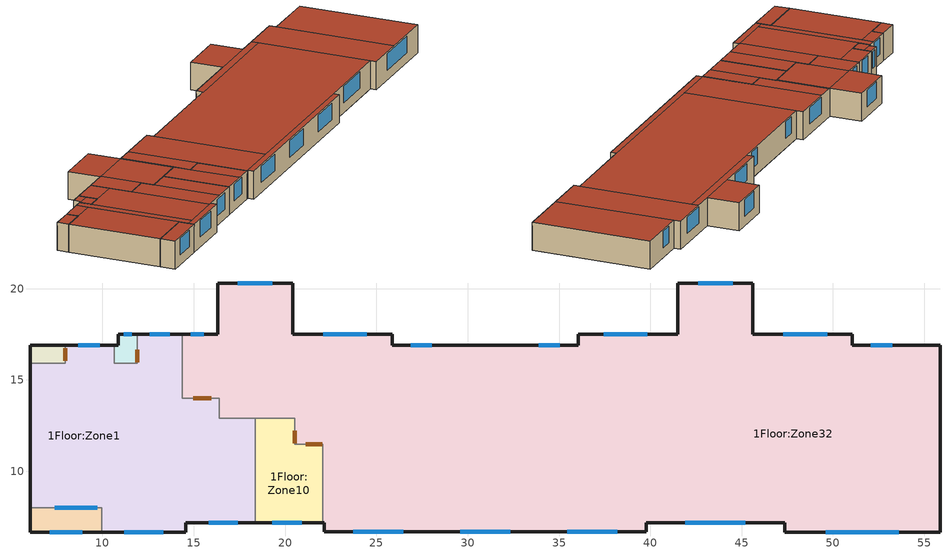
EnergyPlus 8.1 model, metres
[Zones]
1Floor:Zone32
 floor ground (1): 45.62,17.51 41.5,17.51 41.5,20.31 45.62,20.31 z0; 51.06,16.91 36.06,16.91 36.06,17.51 51.06,17.51 z0; 20.42,17.51 16.3,17.51 16.3,20.31 20.42,20.31 z0; 25.86,16.91 14.37,16.91 14.37,17.51 25.86,17.51 z0; 55.87,6.67 47.35,6.67 47.35,7.17 55.87,7.17 z0; 55.87,7.17 39.77,7.17 39.77,16.91 55.87,16.91 z0; 39.77,6.67 22.15,6.67 22.15,7.17 39.77,7.17 z0; 39.77,7.17 22.05,7.17 22.05,11.48 39.77,11.48 z0; 39.77,11.48 20.52,11.48 20.52,12.9 39.77,12.9 z0; 39.77,12.9 16.4,12.9 16.4,13.98 39.77,13.98 z0; 39.77,13.98 14.37,13.98 14.37,16.91 39.77,16.91 z0
 wall outside (5): 41.5,17.51 36.06,17.51 36.06,16.91 25.86,16.91 25.86,17.51 / 22.05,7.17 22.15,7.17 22.15,6.67 39.77,6.67 39.77,7.17 47.35,7.17 47.35,6.67 55.87,6.67 55.87,16.91 51.06,16.91 51.06,17.51 45.62,17.51 z0:2.4
 wall outside (7): 45.62,17.51 45.62,20.31 41.5,20.31 41.5,17.51 / 25.86,17.51 20.42,17.51 20.42,20.31 16.3,20.31 16.3,17.51 14.37,17.51 z0:2.4
 wall to 1Floor:Zone1 (6): 14.37,17.51 14.37,13.98 16.4,13.98 z0:2.4
 wall to 1Floor:Zone1 (12): 16.4,13.98 16.4,12.9 18.36,12.9 z0:2.4
 wall to 1Floor:Zone10 (6): 18.36,12.9 20.52,12.9 z0:2.4
 wall to 1Floor:Zone10 (12): 20.52,12.9 20.52,11.48 22.05,11.48 22.05,7.17 z0:2.4
 window (1001): 53.24,16.91 52.07,16.91 / 49.68,17.51 47.29,17.51 / 44.51,20.31 42.61,20.31 / 39.83,17.51 37.44,17.51 / 28.04,16.91 26.87,16.91 / 35.05,16.91 33.88,16.91 / 24.48,17.51 22.09,17.51 / 19.31,20.31 17.41,20.31 / 15.54,17.51 14.84,17.51 / 35.46,6.67 38.2,6.67 / 29.59,6.67 32.33,6.67 / 23.72,6.67 26.46,6.67 / 41.92,7.17 45.2,7.17 / 49.61,6.67 53.61,6.67 z0.84:2.26
 door inside (9): 14.97,13.98 15.97,13.98 z0:2.19; 20.52,12.23 20.52,11.53 / 21.13,11.48 22.03,11.48 z0:2.1
 roof outside (3): 22.15,6.67 39.77,6.67 39.77,7.17 22.15,7.17 z2.4; 41.5,17.51 45.62,17.51 45.62,20.31 41.5,20.31 z2.4; 36.06,16.91 47.35,16.91 47.35,17.51 36.06,17.51 z2.4; 25.86,7.17 47.35,7.17 47.35,16.91 25.86,16.91 z2.4; 20.42,12.9 20.52,12.9 20.52,17.51 20.42,17.51 z2.4; 20.52,11.48 22.05,11.48 22.05,17.51 20.52,17.51 z2.4; 22.05,7.17 25.86,7.17 25.86,17.51 22.05,17.51 z2.4; 16.3,17.51 20.42,17.51 20.42,20.31 16.3,20.31 z2.4; 14.37,13.98 16.4,13.98 16.4,17.51 14.37,17.51 z2.4; 16.4,12.9 20.42,12.9 20.42,17.51 16.4,17.51 z2.4; 51.06,6.67 55.87,6.67 55.87,16.91 51.06,16.91 z2.4; 47.35,6.67 51.06,6.67 51.06,17.51 47.35,17.51 z2.4
1Floor:Zone1
 floor ground (1): 16.4,12.9 14.57,12.9 14.57,13.98 16.4,13.98 z0; 18.36,7.17 14.57,7.17 14.57,12.9 18.36,12.9 z0; 14.57,6.67 9.96,6.67 9.96,7.99 14.57,7.99 z0; 10.66,15.91 7.96,15.91 7.96,16.91 10.66,16.91 z0; 11.91,7.99 6.05,7.99 6.05,15.91 11.91,15.91 z0; 14.37,13.98 11.91,13.98 11.91,17.51 14.37,17.51 z0; 14.57,7.99 11.91,7.99 11.91,13.98 14.57,13.98 z0
 wall outside (5): 14.37,17.51 11.91,17.51 / 10.66,16.91 7.96,16.91 / 6.05,15.91 6.05,7.99 / 9.96,6.67 14.57,6.67 14.57,7.17 18.36,7.17 z0:2.4
 wall to 1Floor:Zone10 (11): 18.36,7.17 18.36,12.9 z0:2.4
 wall to 1Floor:Zone30 (5): 11.91,17.51 11.91,15.91 10.66,15.91 10.66,16.91 z0:2.4
 wall to 1Floor:Zone28 (5): 7.96,16.91 7.96,15.91 6.05,15.91 z0:2.4
 wall to 1Floor:Zone29 (11): 6.05,7.99 9.96,7.99 9.96,6.67 z0:2.4
 window (1001): 15.81,7.17 17.41,7.17 / 13.69,17.51 12.59,17.51 / 9.85,16.91 8.68,16.91 / 11.2,6.67 13.33,6.67 z0.84:2.26
 window inside (1002): 7.4,7.99 9.72,7.99 z0.04:2.36
 door inside (9): 11.91,16.66 11.91,15.96 / 7.96,16.73 7.96,16.04 z0:2.1
 roof outside (3): 7.96,15.91 9.96,15.91 9.96,16.91 7.96,16.91 z2.4; 6.05,7.99 9.96,7.99 9.96,15.91 6.05,15.91 z2.4; 9.96,6.67 14.57,6.67 14.57,7.17 9.96,7.17 z2.4; 16.4,7.17 18.36,7.17 18.36,12.9 16.4,12.9 z2.4; 14.37,7.17 16.4,7.17 16.4,13.98 14.37,13.98 z2.4; 11.91,15.91 14.37,15.91 14.37,17.51 11.91,17.51 z2.4; 10.66,7.17 14.37,7.17 14.37,15.91 10.66,15.91 z2.4; 9.96,7.17 10.66,7.17 10.66,16.91 9.96,16.91 z2.4
1Floor:Zone10
 floor ground (1): 20.52,11.48 18.36,11.48 18.36,12.9 20.52,12.9 z0; 22.05,7.17 18.36,7.17 18.36,11.48 22.05,11.48 z0
 wall outside (5): 18.36,7.17 22.05,7.17 z0:2.4
 window (1001): 19.31,7.17 20.91,7.17 z0.84:2.26
 roof outside (3): 20.52,7.17 22.05,7.17 22.05,11.48 20.52,11.48 z2.4; 18.36,7.17 20.52,7.17 20.52,12.9 18.36,12.9 z2.4
1Floor:Zone30
 floor ground (1): 10.86,15.91 10.66,15.91 10.66,16.91 10.86,16.91 z0; 11.91,15.91 10.86,15.91 10.86,17.51 11.91,17.51 z0
 wall outside (7): 11.91,17.51 10.86,17.51 10.86,16.91 10.66,16.91 z0:2.4
 window (1001): 11.6,17.51 11.18,17.51 z0.84:2.26
 roof outside (3): 10.86,16.91 11.91,16.91 11.91,17.51 10.86,17.51 z2.4; 10.66,15.91 11.91,15.91 11.91,16.91 10.66,16.91 z2.4
1Floor:Zone28
 floor ground (1): 7.96,15.91 6.05,15.91 6.05,16.91 7.96,16.91 z0
 wall outside (7): 7.96,16.91 6.05,16.91 6.05,15.91 z0:2.4
 roof outside (3): 6.05,15.91 7.96,15.91 7.96,16.91 6.05,16.91 z2.4
1Floor:Zone29
 floor ground (1): 9.96,6.67 6.05,6.67 6.05,7.99 9.96,7.99 z0
 wall outside (5): 6.05,7.99 6.05,6.67 9.96,6.67 z0:2.4
 window (1001): 7.11,6.67 8.9,6.67 z0.84:2.26
 roof outside (3): 6.05,6.67 9.96,6.67 9.96,7.99 6.05,7.99 z2.4
[Site:Location]
84type_2core: Latitude {deg}=37.57; Longitude {deg}=126.97; Time Zone {hr}=9; Elevation {m}=87
[Site:GroundTemperature:BuildingSurface]
14, 14, 14, 14, 14, 14, 14, 14, 14, 14, 14, 14
[Site:GroundReflectance]
0.2, 0.2, 0.2, 0.2, 0.2, 0.2, 0.2, 0.2, 0.2, 0.2, 0.2, 0.2
[Site:GroundReflectance:SnowModifier]
1, 1
[Building]
Building: North Axis {deg}=0; Terrain=Suburbs; Loads Convergence Tolerance Value=.04; Temperature Convergence Tolerance Value {deltaC}=.4; Solar Distribution=FullInteriorAndExterior; Maximum Number of Warmup Days=25
[Construction]
1: 1_1_37, 1_2_9, 1_3_29, 1_4_34
3: 3_1_4, 3_2_20, 3_RVAL_3, 3_4_113
5: 5_1_11, 5_2_103, 5_3_27
6: 5_3_27, 5_2_103, 5_1_11
7: 5_1_11
9: 9_1_108
11; 12: 11_1_180
1001: Simple 1001
2001: Simple 1001, 20029
1002: Simple 1002
[WindowMaterial:Shade]
20029: Solar Transmittance=shading_1; Solar Reflectance=shading_2; Visible Transmittance=shading_3; Visible Reflectance=shading_4; Infrared Hemispherical Emissivity=.9; Infrared Transmittance=0; Thickness {m}=.003; Conductivity {W/m-K}=.1; Shade to Glass Distance {m}=.05; Top Opening Multiplier=1; Bottom Opening Multiplier=1; Left-Side Opening Multiplier=0; Right-Side Opening Multiplier=0; Airflow Permeability=0
[Material] Roughness=Rough; Thermal Absorptance=0.9
Name | Thickness {m} | Conductivity {W/m-K} | Density {kg/m3} | Specific Heat {J/kg-K} | Solar Absorptance | Visible Absorptance
1_1_37 | .0441 | .04 | 10 | 1400 | 0.6 | 0.6
1_2_9 | .1 | 1.13 | 2000 | 1000 | 0.6 | 0.6
1_3_29 | .07 | 0.41 | 1200 | 840 | 0.73 | 0.73
1_4_34 | .03 | 0.14 | 650 | 1200 | 0.78 | 0.78
3_1_4 | .01 | 0.7 | 2100 | 1000 | 0.85 | 0.9
3_2_20 | .0821 | 0.04 | 12 | 840 | 0.6 | 0.6
3_4_113 | .013 | .25 | 2800 | 896 | 0.5 | 0.5
5_1_11 | .2 | .51 | 1400 | 1000 | 0.6 | 0.6
5_2_103 | insul_1 | insul_2 | insul_3 | insul_4 | 0.6 | 0.6
5_3_27 | .01 | .25 | 900 | 1000 | 0.5 | 0.5
9_1_108 | .035 | .19 | 700 | 2390 | 0.5 | 0.5
11_1_180 | .15 | 1.35 | 1800 | 1000 | 0.6 | 0.6
[Material:NoMass]
3_RVAL_3: Roughness=Rough; Thermal Resistance {m2-K/W}=.18; Thermal Absorptance=0.9; Solar Absorptance=0.7; Visible Absorptance=0.7
[WindowMaterial:SimpleGlazingSystem]
Name | U-Factor {W/m2-K} | Solar Heat Gain Coefficient | Visible Transmittance
Simple 1001 | 4.19 | .687 | .744
Simple 1002 | win_1 | win_2 | win_3
[WindowProperty:ShadingControl]
1001: Shading Type=InteriorShade; Construction with Shading=2001; Shading Control Type=OnIfScheduleAllows; Schedule=3354; Shading Control Is Scheduled=Yes; Glare Control Is Active=No; Type of Slat Angle Control for Blinds=FixedSlatAngle
[WindowProperty:FrameAndDivider]
1: Frame Width {m}=0.04; Frame Outside Projection {m}=0; Frame Inside Projection {m}=0; Frame Conductance {W/m2-K}=9.5; Ratio of Frame-Edge Glass Conductance to Center-Of-Glass Conductance=1; Frame Solar Absorptance=0.5; Frame Visible Absorptance=0.5; Frame Thermal Hemispherical Emissivity=0.9; Divider Type=DividedLite; Divider Width {m}=0.02; Number of Horizontal Dividers=1; Number of Vertical Dividers=1; Divider Outside Projection {m}=0; Divider Inside Projection {m}=0; Divider Conductance {W/m2-K}=9.5; Ratio of Divider-Edge Glass Conductance to Center-Of-Glass Conductance=1; Divider Solar Absorptance=0.5; Divider Visible Absorptance=0.5; Divider Thermal Hemispherical Emissivity=0.9; Outside Reveal Solar Absorptance=0.5; Inside Sill Depth {m}=0; Inside Sill Solar Absorptance=0.5; Inside Reveal Depth {m}=0; Inside Reveal Solar Absorptance=0.5
[Zone] Type=1; Multiplier=1
Name | Volume {m3} | Floor Area {m2} | Zone Inside Convection Algorithm
1Floor:Zone32 | 988.4769 | 411.8971 | TrombeWall
1Floor:Zone1 | 248.2685 | 103.4532 | TARP
1Floor:Zone28 | 4.5796 | 1.9083 | TrombeWall
1Floor:Zone30 | 4.4877 | 1.87 | CeilingDiffuser
1Floor:Zone10 | 45.5303 | 18.9724 | TARP
1Floor:Zone29 | 12.3365 | 5.1406 | CeilingDiffuser
[PEOPLE] Number of People Calculation Method=People; Fraction Radiant=.3; Sensible Heat Fraction=AUTOCALCULATE; Carbon Dioxide Generation Rate {m3/s-W}=3.82E-8; Enable ASHRAE 55 Comfort Warnings=No; Mean Radiant Temperature Calculation Type=ZoneAveraged; Work Efficiency Schedule=Work efficiency; Clothing Insulation Calculation Method=ClothingInsulationSchedule; Air Velocity Schedule=AirVelocitySchedule
Name | Zone or ZoneList | Number of People Schedule | Number of People | Activity Level Schedule | Clothing Insulation Schedule
People 1Floor:Zone32 | 1Floor:Zone32 | 7 | 0 | Activity Schedule 18822 | Clothing Schedule 18822
People 1Floor:Zone1 | 1Floor:Zone1 | 10000 | 1.60352 | Activity Schedule 18856 | Clothing Schedule 18856
People 1Floor:Zone28 | 1Floor:Zone28 | 7 | 0 | Activity Schedule 18877 | Clothing Schedule 18877
People 1Floor:Zone30 | 1Floor:Zone30 | 7 | 0 | Activity Schedule 18884 | Clothing Schedule 18884
People 1Floor:Zone10 | 1Floor:Zone10 | 10000 | .2940722 | Activity Schedule 18893 | Clothing Schedule 18893
People 1Floor:Zone29 | 1Floor:Zone29 | 7 | 0 | Activity Schedule 18902 | Clothing Schedule 18902
[ZoneInfiltration:DesignFlowRate] Schedule=On; Design Flow Rate Calculation Method=Flow/zone; Constant Term Coefficient=1; Temperature Term Coefficient=0; Velocity Term Coefficient=0; Velocity Squared Term Coefficient=0
Name | Zone or ZoneList | Design Flow Rate {m3/s}
1Floor:Zone32 Infiltration | 1Floor:Zone32 | .192204
1Floor:Zone1 Infiltration | 1Floor:Zone1 | .048274
1Floor:Zone28 Infiltration | 1Floor:Zone28 | .00089
1Floor:Zone30 Infiltration | 1Floor:Zone30 | .000873
1Floor:Zone10 Infiltration | 1Floor:Zone10 | .008853
1Floor:Zone29 Infiltration | 1Floor:Zone29 | .002399
[Lights] Schedule=3355; Design Level Calculation Method=LightingLevel; Fraction Radiant=.42; Fraction Visible=.18; Fraction Replaceable=1
Name | Zone or ZoneList | Lighting Level {W} | Watts per Zone Floor Area {W/m2} | Watts per Person {W/person} | Return Air Fraction
1Floor:Zone1 General lighting | 1Floor:Zone1 | lighting_1 | lighting_2 | lighting_3 | lighting_4
1Floor:Zone10 General lighting | 1Floor:Zone10 | 94.862 |  |  | 0
[ElectricEquipment] Schedule=10001; Design Level Calculation Method=EquipmentLevel; Fraction Latent=0; Fraction Radiant=.2; Fraction Lost=0
Name | Zone or ZoneList | Design Level {W}
1Floor:Zone1 Equipment 1 | 1Floor:Zone1 | cali_3
1Floor:Zone10 Equipment 1 | 1Floor:Zone10 | 29.7867
[WaterUse:Equipment] Flow Rate Fraction Schedule=10000
Name | Peak Flow Rate {m3/s} | Target Temperature Schedule | Hot Water Supply Temperature Schedule | Cold Water Supply Temperature Schedule
DHW 1Floor:Zone1 | 1.90383e-06 | DHW Supply Temperature 1Floor:Zone1 | DHW Supply Temperature 1Floor:Zone1 | DHW Mains Temperature 1Floor:Zone1
DHW 1Floor:Zone10 | 3.49145e-07 | DHW Supply Temperature 1Floor:Zone10 | DHW Supply Temperature 1Floor:Zone10 | DHW Mains Temperature 1Floor:Zone10
[ZoneVentilation:DesignFlowRate]
1Floor:Zone1 Mech Vent: Zone or ZoneList=1Floor:Zone1; Schedule=3354; Design Flow Rate Calculation Method=Flow/zone; Design Flow Rate {m3/s}=.02; Ventilation Type=Intake; Fan Pressure Rise {Pa}=150; Fan Total Efficiency=.7; Constant Term Coefficient=1; Temperature Term Coefficient=0; Velocity Term Coefficient=0; Velocity Squared Term Coefficient=0; Minimum Indoor Temperature {C}=10; Delta Temperature {deltaC}=-50; Maximum Wind Speed {m/s}=40
[ZoneControl:Thermostat] Control Type Schedule=Zone Control Type Sched
Name | Zone or ZoneList | Control 1
1Floor:Zone1 Thermostat | 1Floor:Zone1 | Dual Setpoint - Zone 1Floor:Zone1
1Floor:Zone10 Thermostat | 1Floor:Zone10 | Dual Setpoint - Zone 1Floor:Zone10
[ThermostatSetpoint:DualSetpoint]
Name | Heating Setpoint Temperature Schedule | Cooling Setpoint Temperature Schedule
Dual Setpoint - Zone 1Floor:Zone1 | 1Floor:Zone1 Heating SP Sch | 1Floor:Zone1 Cooling SP Sch
Dual Setpoint - Zone 1Floor:Zone10 | 1Floor:Zone10 Heating SP Sch | 1Floor:Zone10 Cooling SP Sch
[Zone equipment]
1Floor:Zone1: 1Floor:Zone1 Ideal Loads Air
1Floor:Zone10: 1Floor:Zone10 Ideal Loads Air
[ZoneHVAC:IdealLoadsAirSystem] Maximum Heating Supply Air Temperature {C}=35; Minimum Cooling Supply Air Temperature {C}=12; Maximum Heating Supply Air Humidity Ratio {kgWater/kgDryAir}=.01; Minimum Cooling Supply Air Humidity Ratio {kgWater/kgDryAir}=.008; Heating Limit=LimitCapacity; Cooling Limit=LimitCapacity; Dehumidification Control Type=None; Humidification Control Type=None
Name | Maximum Sensible Heating Capacity {W} | Maximum Total Cooling Capacity {W} | Heating Availability Schedule | Cooling Availability Schedule
1Floor:Zone1 Ideal Loads Air | 8197.04 | 3607.39 | 1Floor:Zone1 Heating Availability Sch | 1Floor:Zone1 Cooling Availability Sch
1Floor:Zone10 Ideal Loads Air | 2121.95 | 776.59 | 1Floor:Zone10 Heating Availability Sch | 1Floor:Zone10 Cooling Availability Sch
[Schedule:Compact]
On: Through: 12/31, For: AllDays, Until: 24:00, 1
Work efficiency; 7: Through: 12/31, For: AllDays, Until: 24:00, 0
AirVelocitySchedule: Through: 12/31, For: AllDays, Until: 24:00, .137
3354; 10000: Through: 31 Dec, For: Weekdays SummerDesignDay, Until: 07:00, 0, Until: 10:00, 1, Until: 19:00, 0, Until: 23:00, 0.2, Until: 24:00, 0, For: Weekends, Until: 07:00, 0, Until: 23:00, 1, Until: 24:00, 0.3, For: Holidays, Until: 07:00, 0, Until: 23:00, 1, Until: 24:00, 0.3, For: WinterDesignDay AllOtherDays, Until: 24:00, 0
3355: Through: 31 Dec, For: Weekdays SummerDesignDay, Until: 07:00, 0, Until: 10:00, 1, Until: 19:00, 0, Until: 23:00, 1, Until: 24:00, 0, For: Weekends, Until: 07:00, 0, Until: 24:00, 1, For: Holidays, Until: 07:00, 0, Until: 24:00, 1, For: WinterDesignDay AllOtherDays, Until: 24:00, 0
10001: Through: 31 Dec, For: Weekdays SummerDesignDay, Until: 07:00, 0.0636846, Until: 08:00, 0.531842, Until: 09:00, 1, Until: 10:00, 0.531842, Until: 17:00, 0.0636846, Until: 18:00, 0.297763, Until: 19:00, 0.531842, Until: 20:00, 0.765921, Until: 22:00, 1, Until: 23:00, 0.765921, Until: 24:00, 0.297763, For: Weekends, Until: 07:00, 0.0636846, Until: 23:00, 1, Until: 24:00, 0.344579, For: Holidays, Until: 07:00, 0.0636846, Until: 23:00, 1, Until: 24:00, 0.344579, For: WinterDesignDay AllOtherDays, Until: 24:00, 0
Activity Schedule 18822; Activity Schedule 18877; Activity Schedule 18884; Activity Schedule 18902: Through: 12/31, For: AllDays, Until: 24:00, 117
Clothing Schedule 18822; Clothing Schedule 18856; Clothing Schedule 18877; Clothing Schedule 18884; Clothing Schedule 18893; Clothing Schedule 18902: Through: 4/1, For: AllDays, Until: 24:00, 1, Through: 9/30, For: AllDays, Until: 24:00, .5, Through: 12/31, For: AllDays, Until: 24:00, 1
Activity Schedule 18856; Activity Schedule 18893: Through: 12/31, For: AllDays, Until: 24:00, 162
DHW Supply Temperature 1Floor:Zone1; DHW Supply Temperature 1Floor:Zone10: Through: 12/31, For: AllDays, Until: 24:00, 65
DHW Mains Temperature 1Floor:Zone1; DHW Mains Temperature 1Floor:Zone10: Through: 12/31, For: AllDays, Until: 24:00, 10
1Floor:Zone1 Heating SP Sch: Through: 31 Dec, For: Weekdays SummerDesignDay WinterDesignDay, Until: 10:00, cali_1, Until: 17:00, 12, Until: 24:00, cali_1, For: Weekends, Until: 05:00, 12, Until: 24:00, cali_1, For: Holidays, Until: 05:00, 12, Until: 24:00, cali_1, For: AllOtherDays, Until: 24:00, -50
1Floor:Zone1 Heating Availability Sch; 1Floor:Zone10 Heating Availability Sch: Through: 31 Dec, For: Weekdays SummerDesignDay WinterDesignDay, Until: 10:00, 1, Until: 17:00, 1, Until: 24:00, 1, For: Weekends, Until: 05:00, 1, Until: 24:00, 1, For: Holidays, Until: 05:00, 1, Until: 24:00, 1, For: AllOtherDays, Until: 24:00, 0
1Floor:Zone1 Cooling SP Sch: Through: 31 Dec, For: Weekdays SummerDesignDay, Until: 10:00, cali_2, Until: 17:00, 100, Until: 24:00, cali_2, For: Weekends, Until: 05:00, 100, Until: 24:00, cali_2, For: Holidays, Until: 05:00, 100, Until: 24:00, cali_2, For: WinterDesignDay AllOtherDays, Until: 24:00, 100
1Floor:Zone1 Cooling Availability Sch; 1Floor:Zone10 Cooling Availability Sch: Through: 31 Dec, For: Weekdays SummerDesignDay, Until: 10:00, 1, Until: 17:00, 0, Until: 24:00, 1, For: Weekends, Until: 05:00, 0, Until: 24:00, 1, For: Holidays, Until: 05:00, 0, Until: 24:00, 1, For: WinterDesignDay AllOtherDays, Until: 24:00, 0
1Floor:Zone10 Heating SP Sch: Through: 31 Dec, For: Weekdays SummerDesignDay WinterDesignDay, Until: 10:00, 18, Until: 17:00, 12, Until: 24:00, 18, For: Weekends, Until: 05:00, 12, Until: 24:00, 18, For: Holidays, Until: 05:00, 12, Until: 24:00, 18, For: AllOtherDays, Until: 24:00, -50
1Floor:Zone10 Cooling SP Sch: Through: 31 Dec, For: Weekdays SummerDesignDay, Until: 10:00, 26, Until: 17:00, 100, Until: 24:00, 26, For: Weekends, Until: 05:00, 100, Until: 24:00, 26, For: Holidays, Until: 05:00, 100, Until: 24:00, 26, For: WinterDesignDay AllOtherDays, Until: 24:00, 100
[Schedule:Day:Hourly]
Summer Control Type Day Sch; Winter Control Type Day Sch: 4, 4, 4, 4, 4, 4, 4, 4, 4, 4, 4, 4, 4, 4, 4, 4, 4, 4, 4, 4, 4, 4, 4, 4
[Schedule:Week:Daily]
Summer Control Type Week Sch: Summer Control Type Day Sch, Summer Control Type Day Sch, Summer Control Type Day Sch, Summer Control Type Day Sch, Summer Control Type Day Sch, Summer Control Type Day Sch, Summer Control Type Day Sch, Summer Control Type Day Sch, Summer Control Type Day Sch, Summer Control Type Day Sch, Summer Control Type Day Sch, Summer Control Type Day Sch
Winter Control Type Week Sch: Winter Control Type Day Sch, Winter Control Type Day Sch, Winter Control Type Day Sch, Winter Control Type Day Sch, Winter Control Type Day Sch, Winter Control Type Day Sch, Winter Control Type Day Sch, Winter Control Type Day Sch, Winter Control Type Day Sch, Winter Control Type Day Sch, Winter Control Type Day Sch, Winter Control Type Day Sch
[Schedule:Year]
Zone Control Type Sched: Winter Control Type Week Sch, 1, 1, 3, 31, Summer Control Type Week Sch, 4, 1, 9, 30, Winter Control Type Week Sch, 10, 1, 12, 31
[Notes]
Hourly weather file: C:\ProgramData\DesignBuilder\Weather Data\KOR_INCH'ON_IWEC.epw
Schedule:Compact, AirVelocitySchedule,
Any Number,                                 ! Type
Through: 12/31,                             ! Type
For: AllDays,                               ! All days in year
Until: 24:00,                               ! All hours in day
off heating day
off cooling day
